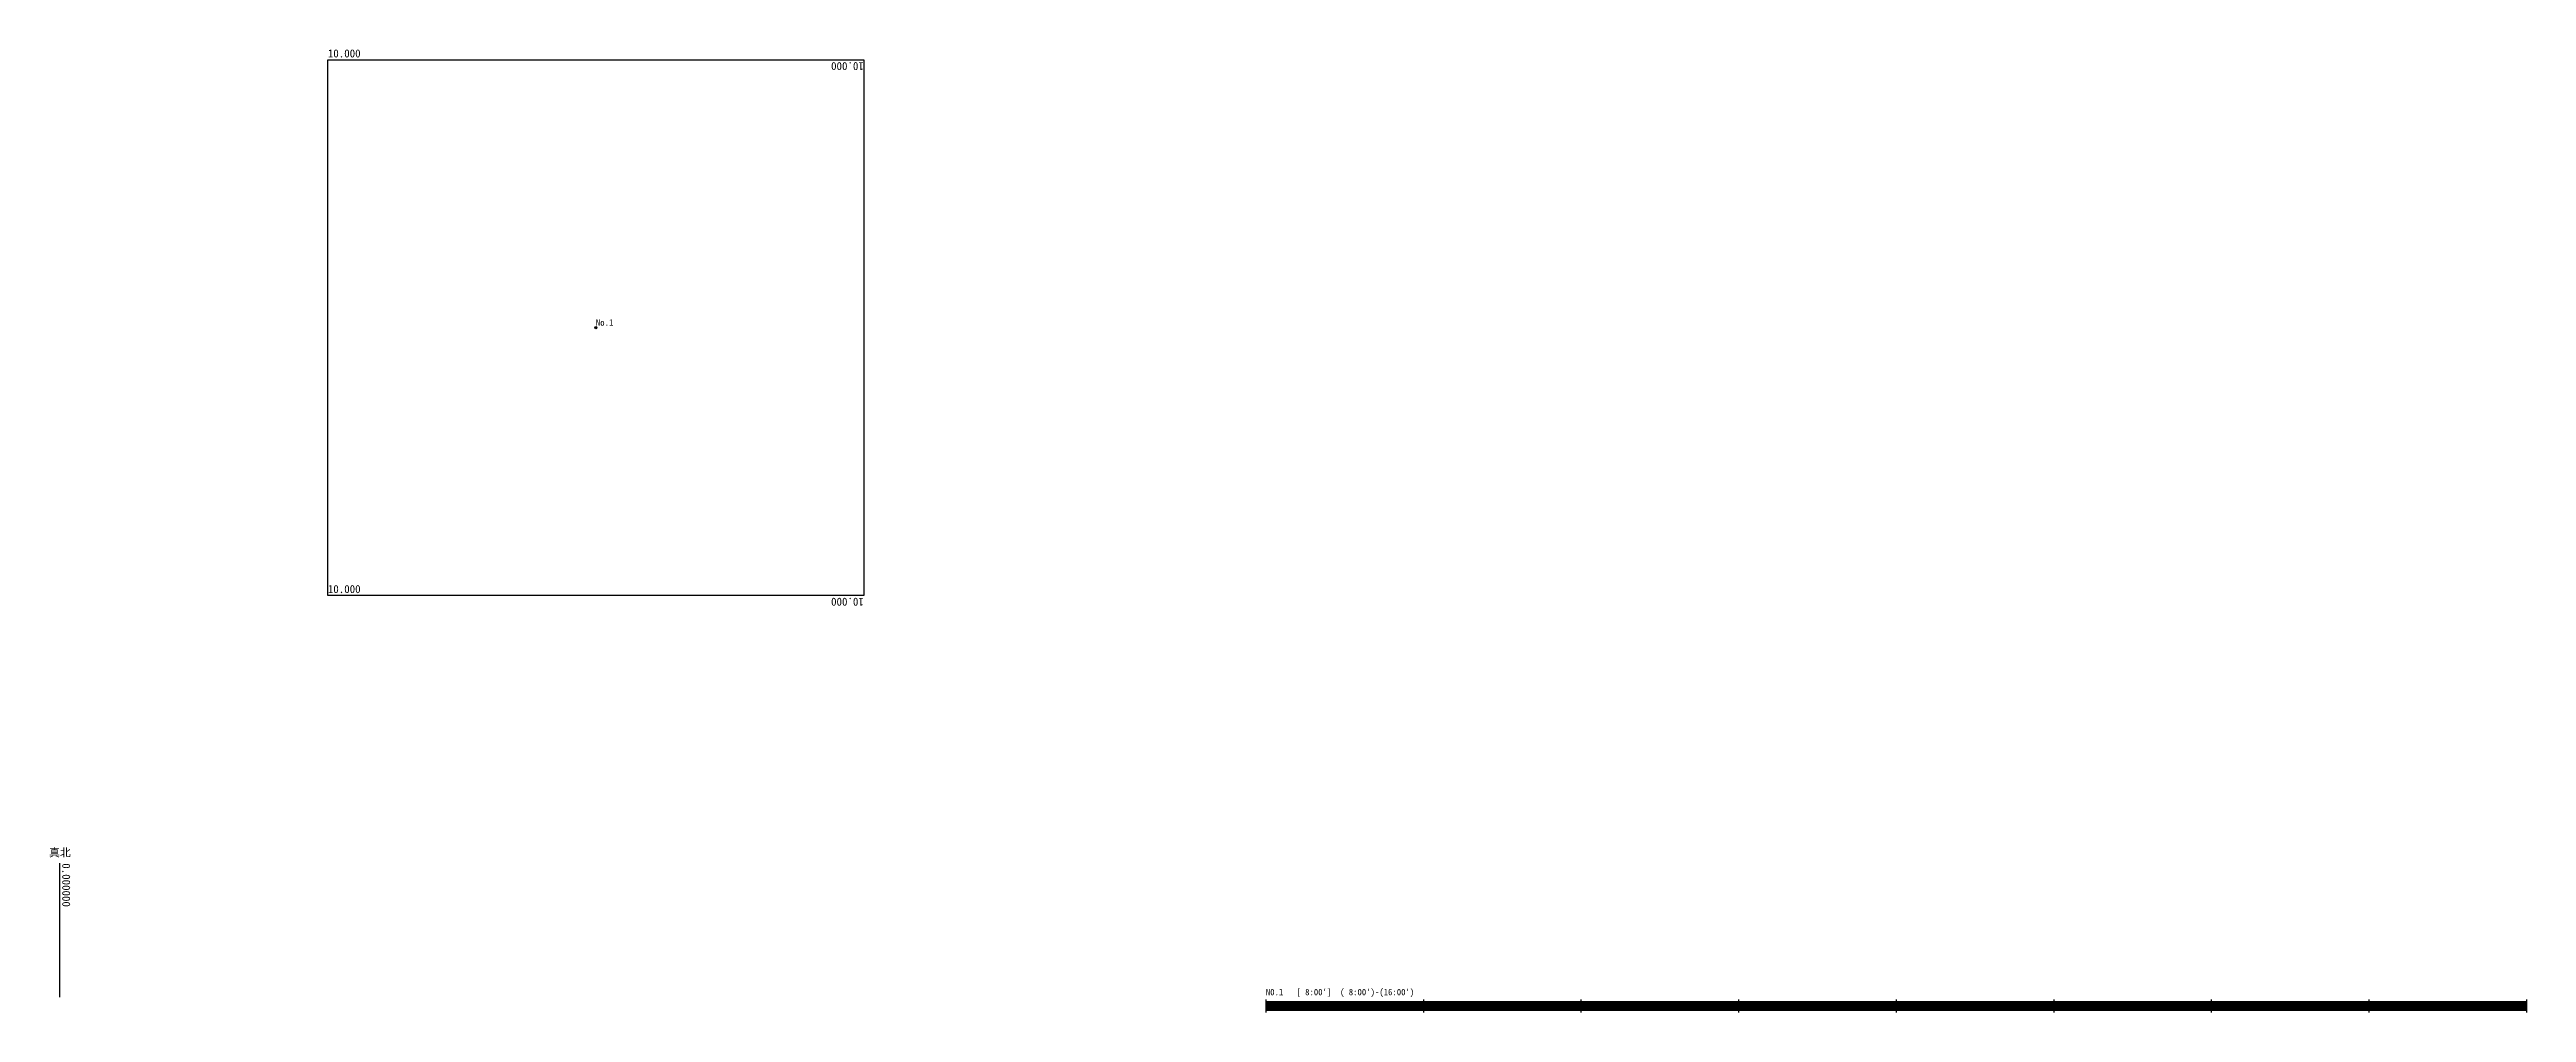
# Model space of a CAD drawing. Units: millimetres at full size, sheet at 1:100. Extents: x -15787 to 40800, y -19146 to 2869.
import ezdxf
from ezdxf.enums import TextEntityAlignment as Align

# ---------------------------------------------------------------- set-up
doc = ezdxf.new("R2010")
doc.units = ezdxf.units.MM
doc.header["$LTSCALE"] = 100
doc.header["$PDMODE"] = 32
doc.header["$PDSIZE"] = 50
doc.layers.add('0-0', color=2, linetype='Continuous')
doc.styles.add('ＭＳ ゴシック', font='')
doc.styles.get('ＭＳ ゴシック').set_extended_font_data('MS Gothic')

msp = doc.modelspace()

# ---------------------------------------------------------------- linework, layer by layer
at = {"layer": '0-0', "color": 7}
msp.add_line((-15551, -18795.9), (-15551, -15734.7), dxfattribs=at)
at = {"layer": '0-0', "color": 4}
for p, q in [((12000, -18845.9), (12000, -19145.9)), ((12000, -18895.9), (40800, -18895.9)), ((12000, -19095.9), (40800, -19095.9)), ((15600, -18845.9), (15600, -19145.9)), ((19200, -18845.9), (19200, -19145.9)), ((22800, -18845.9), (22800, -19145.9)), ((26400, -18845.9), (26400, -19145.9)), ((30000, -18845.9), (30000, -19145.9)), ((33600, -18845.9), (33600, -19145.9)), ((37200, -18845.9), (37200, -19145.9)), ((40800, -18845.9), (40800, -19145.9))]:
    msp.add_line(p, q, dxfattribs=at)
at = {"layer": '0-0'}
for p, q in [((12000, -18895.9), (12000, -19095.9)), ((12000, -18895.9), (40800, -18895.9)), ((12000, -18915.9), (40800, -18915.9)), ((12000, -18935.9), (40800, -18935.9)), ((12000, -18955.9), (40800, -18955.9)), ((12000, -18975.9), (40800, -18975.9)), ((12000, -18995.9), (40800, -18995.9)), ((12000, -19015.9), (40800, -19015.9)), ((12000, -19035.9), (40800, -19035.9)), ((12000, -19055.9), (40800, -19055.9)), ((12000, -19075.9), (40800, -19075.9)), ((12000, -19095.9), (40800, -19095.9)), ((40800, -18895.9), (40800, -19095.9))]:
    msp.add_line(p, q, dxfattribs=at)
at = {"layer": '0-0', "color": 7}
msp.add_lwpolyline([(-9428.6, 2632.7), (2816.3, 2632.7), (2816.3, -9612.2), (-9428.6, -9612.2)], close=True, dxfattribs=at)
at = {"layer": '0-0', "color": 4}
msp.add_point((-3306.1, -3489.8), dxfattribs=at)

# ---------------------------------------------------------------- texts
at = {"layer": '0-0', "style": 'ＭＳ ゴシック'}
for p in [(-9428.6, 2632.7), (-9428.6, -9612.2)]:
    msp.add_text('10.000', height=183.3, dxfattribs=at).set_placement(p, align=Align.BOTTOM_LEFT)
for p in [(2816.3, 2632.7), (2816.3, -9612.2)]:
    msp.add_text('10.000', height=183.3, rotation=180, dxfattribs=at).set_placement(p, align=Align.BOTTOM_LEFT)
at = {"layer": '0-0', "color": 4, "style": 'ＭＳ ゴシック'}
for s, p in [('No.1', (-3306.1, -3489.8)), ("N0.1   [ 8:00']  ( 8:00')-(16:00')", (12000, -18795.9))]:
    msp.add_text(s, height=146.6, dxfattribs=at).set_placement(p, align=Align.BOTTOM_LEFT)
at = {"layer": '0-0', "color": 6, "style": 'ＭＳ ゴシック'}
msp.add_text('真北', height=183.3, dxfattribs=at).set_placement((-15801, -15634.7), align=Align.BOTTOM_LEFT)
msp.add_text('0.000000', height=183.3, rotation=270, dxfattribs=at).set_placement((-15551, -15734.7), align=Align.BOTTOM_LEFT)

doc.saveas('drawing.dxf')
